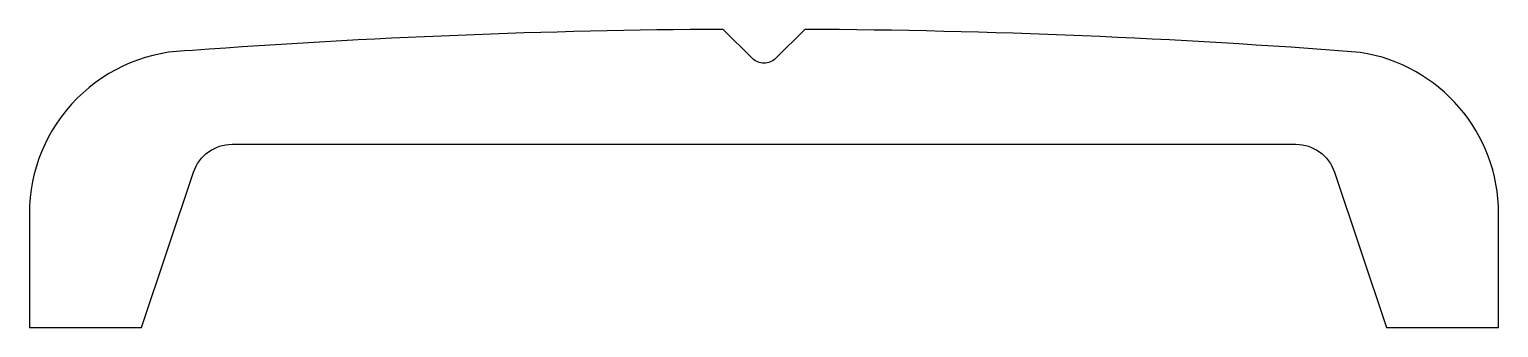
# Model space of a CAD drawing. Extents: x 153.3 to 189.3, y 232.9 to 240.2.
import ezdxf

# ---------------------------------------------------------------- set-up
doc = ezdxf.new("R2010")
doc.units = 0
doc.layers.add('ANA', color=220, linetype='CONTINUOUS')

msp = doc.modelspace()

# ---------------------------------------------------------------- linework, layer by layer
at = {"layer": 'ANA'}
msp.add_lwpolyline([(170.979, 239.489), (170.265, 240.203, 0.017335), (157.262, 239.683, 0.414214), (153.262, 235.683), (153.262, 232.883), (156.012, 232.883), (157.284, 236.699, -0.322823), (158.233, 237.383), (184.291, 237.383, -0.322823), (185.24, 236.699), (186.512, 232.883), (189.262, 232.883), (189.262, 235.683, 0.370209), (185.87, 239.637, 0.018147), (172.259, 240.203), (171.545, 239.489, -0.414214)], format="xyb", close=True, dxfattribs=at)

doc.saveas('drawing.dxf')
